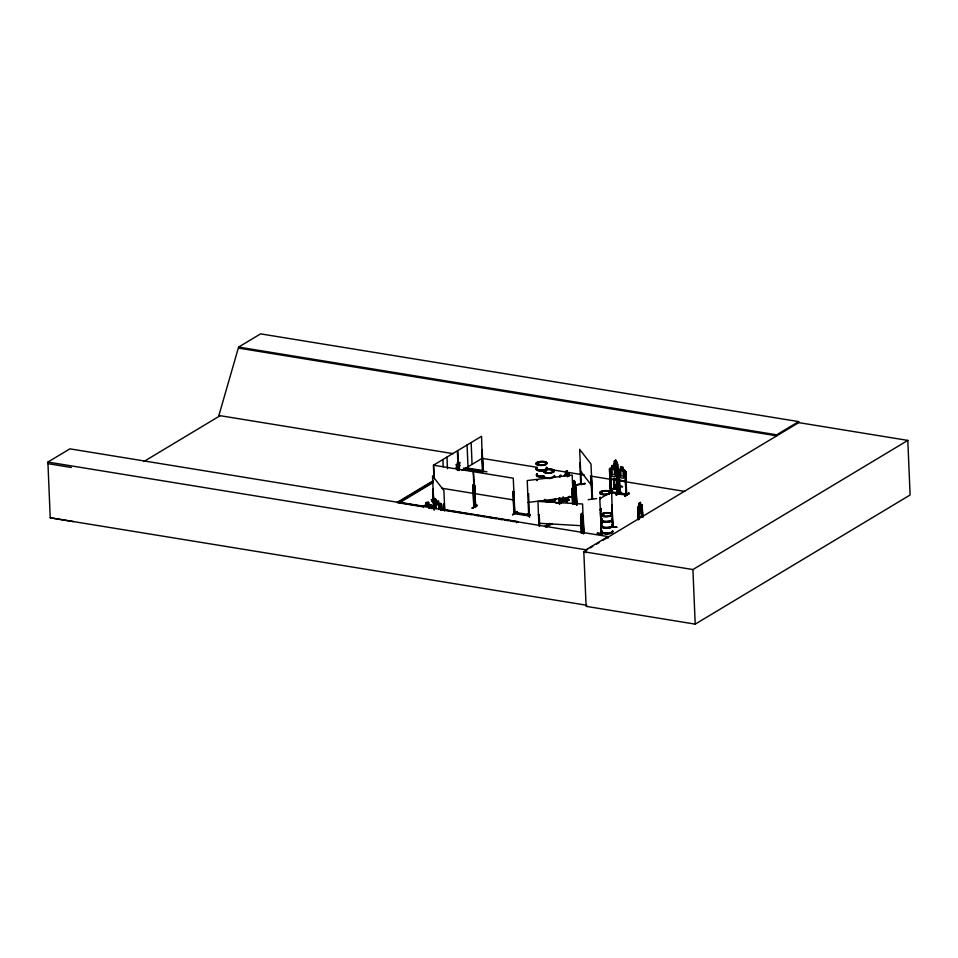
<?xml version="1.0" encoding="UTF-8"?>
<svg xmlns="http://www.w3.org/2000/svg" width="958" height="958" viewBox="0 0 958 958"><rect width="100%" height="100%" fill="white"/><g stroke="black" fill="none" stroke-linecap="round" stroke-linejoin="round"><path stroke-width="1.44" d="M583.242 523.008L583.027 525.966M575.902 495.49C575.962 488.137 577.243 500.675 574.297 493.418M602.331 534.013L597.253 533.307L602.342 533.594M576.68 484.832L585.099 483.419L576.596 484.724M585.099 483.778L576.584 484.772M581.087 527.619L582.153 515.644M617.263 472.881L617.718 470.007M617.635 469.995L617.311 472.941M610.282 488.496L618.054 489.083M610.486 488.317L618.078 489.526M560.035 502.866L559.244 503.07L560.023 503.058M614.94 488.712L614.437 478.509M618.377 486.52C619.191 484.94 617.383 485.61 618.413 486.52L617.323 462.798L616.844 462.115L615.958 462.738M431.208 499.765L436.201 500.579M580.548 518.649L580.847 517.368L581.278 533.355M435.842 499.992L435.279 500.507L435.088 499.358M482.545 471.18L483.407 470.665L482.569 471.863L463.54 468.761M483.287 471.456L482.102 449.565L482.616 471.635L483.347 471.42M565.927 499.202L565.843 498.411L566.19 499.238M570.166 496.879L565.747 499.537L565.723 498.447M457.349 470.115C456.439 467.253 461.181 469.049 457.744 468.486M458.81 466.45L459.205 464.798L457.96 464.594L457.565 466.247L458.81 466.45L457.421 467.288L456.894 466.187L456.212 468.019L456.726 465.911L456.068 464.558L456.846 465.48L457.529 463.672L457.026 465.756L457.696 467.121M457.517 470.39L458.032 468.318M459.205 464.798L459.996 465.732L459.325 464.367L459.84 462.283L459.157 464.091L458.642 463.001L457.134 462.965M458.379 463.169L459.038 464.522L458.523 466.63L457.074 466.366M581.29 516.805L581.566 533.378M574.596 503.86L573.746 483.323L574.596 482.964M453.194 453.661L218.891 415.485L238.602 347.083L260.6 333.863L798.673 421.604L798.709 422.622L608.043 537.199M609.755 476.09L610.641 478.868L616.569 479.707L617.227 477.132M616.569 479.707L617.311 477.156M618.509 477.479L619.347 480.293L625.275 481.12L626.017 478.581M435.615 499.837L432.106 501.597L435.806 499.19L435.327 500.256M472.138 508.099L477.312 505.513L472.15 508.123L472.929 508.243M472.498 507.764L476.94 505.058L472.51 508.183M613.192 465.456L614.557 463.624M616.461 476.844L617.778 475.012L616.82 462.223M617.371 476.282L617.826 475.012M527.092 514.386L529.738 517.092L527.475 513.943M612.449 490.448L609.312 492.508M616.629 494.951L621.107 492.244M601.229 533.678L601.217 533.079M601.516 533.762L600.546 511.895L601.169 533.69M537.63 462.738C536.061 464.139 539.246 461.72 537.989 463.397M538.803 463.157L538.133 462.666M545.593 464.45L545.306 464.391M545.162 464.283L544.934 464.235M545.21 470.845L545.509 471.096M545.377 471.204L546.168 470.809L545.258 470.761M553.089 472.222L552.814 471.731M553.185 472.019L552.275 472.138L552.982 472.258M552.55 472.09L553.161 471.983M602.091 492.616L600.846 492.412L601.528 491.933M609.144 493.346L609.504 493.609M602.69 514.65L603.696 514.099L602.295 514.482M610.689 515.62L610.006 515.608L610.725 515.296M616.413 476.785L617.084 475.455M614.521 463.66L614.018 468.761M565.148 475.575L565.675 471.492L567.22 470.629L567.28 473.432M581.302 483.874L580.847 483.886M592.056 498.34L592.295 498.064M591.912 498.867L591.05 477.036M431.387 499.609L436.429 499.98M574.405 483.263L574.333 490.724M539.27 514.733L538.432 514.793L539.27 514.733L539.665 526.05M583.458 533.69L583.123 517.272M581.231 520.014L581.781 533.115M581.171 514.111L582.009 513.105L582.105 515.919M580.776 517.428L582.656 515.153L583.661 533.426M581.219 528.086L583.003 525.906C580.273 533.546 580.668 520.445 581.207 528.205M438.884 509.632L438.608 500.938L435.854 501.285L435.986 504.004L433.244 505.261L433.387 508.183M423.292 506.602L424.202 505.501L430.669 504.746L431.579 505.596L431.699 508.482M423.388 506.626L424.238 505.584M620.676 469.683L618.964 469.432L618.161 470.306L619.179 493.777L617.503 464.426L617.73 479.228M618.293 470.318L619.012 469.528M563.795 500.471L563.124 501.489L562.981 497.094M563.088 501.465L563.484 500.423M614.832 487.933L614.138 488.137L618.221 486.005M613.791 478.713L614.222 488.903L618.461 486.233M618.676 486.329L614.485 488.939L614.174 478.473M465.839 467.791L483.407 470.665L482.545 470.869M482.569 470.833L482.569 471.863M482.581 471.671L481.551 436.297L457.816 450.559L458.607 469.48M565.459 498.639L565.436 499.501L566.118 498.483M537.977 463.025L538.228 462.834M537.402 462.87L538.156 462.822M600.917 492.388L601.54 492.568M602.115 492.184L601.696 492.101M608.785 493.262L608.617 493.514M602.977 513.955L602.426 514.446L603.097 514.29M603.564 514.47L603.253 514.218M610.102 515.44L610.641 515.632M424.741 506.435L426.082 505.369L425.999 502.711L428.573 502.387L428.669 505.046L430.082 505.776L430.19 508.279M528.612 515.679L529.606 515.667L529.762 514.769L514.829 512.326L513.967 512.853L529.798 515.452L528.924 515.967L513.991 513.536L513.153 491.358L513.823 491.466L512.997 491.454L513.919 513.296L514.817 513.308L513.272 478.198L473.444 471.707L475.599 506.926L474.677 485.083L472.965 484.928L473.875 506.77L474.797 506.95L473.24 471.671L433.411 465.181L433.962 478.281M611.958 468.258L611.803 465.6L614.353 465.935L614.341 468.737L615.623 469.815L615.838 474.833L614.677 476.797L612.342 476.449L611 474.126L610.785 469.109L612.006 468.39L611.851 465.576M614.306 465.971L611.803 465.6M609.659 470.39L610.354 470.486L611.204 492.424L610.354 470.486M616.042 468.893L617.012 469.935L617.994 493.418L610.438 492.316L609.456 468.881L610.258 468.007L616.09 468.869L615.874 463.732L614.557 464.558L614.713 468.318M618.916 469.468L624.772 470.366L625.718 471.36L626.7 494.843L619.143 493.741M617.275 493.334L616.449 471.372L617.467 493.214C616.724 491.933 618.401 492.831 617.431 492.412M616.988 471.576L616.305 471.468M618.377 471.803L619.06 471.911L620.065 493.753L619.167 492.963M619.06 471.911L619.922 493.717M623.131 470.079L624.796 470.282M625.67 471.396L624.724 470.402M625.897 494.747L625.167 472.797L626.041 494.603M625.706 472.989L625.011 472.893M619.347 480.293L625.275 481.12M609.276 492.867L612.449 490.771L609.384 492.939M615.958 494.28C625.107 488.113 617.371 494.795 616.09 494.687M616.03 494.627L620.556 492.029M615.982 494.735L620.245 491.969M625.909 493.945C629.825 494.436 618.557 495.585 619.179 492.831M625.969 494.053L619.886 493.274M624.724 495.741L628.855 492.975L624.688 496.148L629.274 493.478L624.688 496.148M613.551 467.504L616.928 465.432L617.527 467.803L616.844 465.42L613.587 467.564M616.329 476.773L617.347 476.198M616.581 479.539L615.168 480.425M559.58 475.886L560.897 474.988M614.473 463.6L614.353 460.918L615.85 460.044L615.922 462.858M613.587 464.259L616.928 462.127M560.191 500.459L567.507 501.788M617.766 464.462L617.12 464.666M563.1 500.926L559.592 503.13L563.364 500.962M561.16 502.926L563.879 501.274L563.699 498.352M615.048 485.502L622.616 486.664L614.82 485.215M614.533 488.125L617.958 485.957M612.174 514.793L611.958 504.854L613.012 526.864L612.88 526.062M597.253 533.319L602.342 533.953M601.373 533.857L599.804 498.759L611.671 491.622L612.629 526.804L616.892 527.223L611.791 526.361M433.818 478.545L434.489 478.653M457.768 469.935L457.936 464.079L458.427 469.731M459.026 463.624C457.649 463.325 460.259 467.36 459.265 469.24M458.199 464.127L457.541 464.331M481.706 449.805L482.365 449.601M479.671 470.594L486.963 471.863M432.142 501.549L435.77 499.525M435.531 499.346L435.507 500.363M472.965 484.928L473.803 506.77M473.791 484.94L474.689 506.89L473.803 506.758M474.677 485.083L475.515 507.033M474.929 506.016L473.767 505.956L475.635 506.123M474.665 505.968L474.521 506.878M514.745 512.482C512.674 512.482 515.608 512.147 514.674 513.416L513.68 491.562M512.65 514.662C517.871 509.596 519.727 511.548 512.949 514.721M512.542 514.709L517.009 511.967M73.61 521.631L50.235 517.787L47.9 462.067L69.898 448.847L607.971 536.576L608.031 538.168L606.773 537.965L602.941 540.264M143.832 461.54L220.184 415.664L218.915 415.461M396.863 502.543L433.076 480.784M411.641 494.364L397.762 502.711L397.726 502.028L424.274 506.351M414.167 492.843L433.112 481.467M399.187 502.255L433.267 481.778M400.468 502.184L433.303 482.461M457.685 467.803L458.547 467.288L457.098 467.049M457.804 469.396L458.595 470.318M462.199 470.306L482.461 458.128M565.783 474.186C562.346 476.365 570.932 471.061 567.328 473.324M565.879 475.144L567.244 474.318L567.34 476.833M513.991 513.536L514.853 513.009M516.374 522.709L517.2 521.499L517.236 522.182M528.9 515.284L529.762 514.769M567.064 497.944L569.363 496.555L569.818 497.118M569.627 496.591L565.903 498.627M565.448 499.429L569.794 496.855M573.974 497.262L568.777 496.639M544.551 526.457L549.676 523.379M545.856 526.373L548.431 524.828M546 526.696L551.137 523.607M546.036 527.379L552.443 523.523M639.022 503.369L640.507 502.447L638.974 503.309L638.435 507.393L638.95 519.44M638.16 506.638L641.597 504.638L641.992 505.261L642.65 517.021M638.256 509.213L638.687 519.392M642.243 517.26L642.219 506.83L642.902 517.057M642.471 506.878L641.812 507.069M642.052 515.296L638.663 517.428L638.016 514.997M238.602 347.083L776.675 434.812L798.673 421.604M47.9 462.067L585.973 549.796L607.971 536.576M798.709 422.622L907.813 440.405L910.1 494.999L695.209 624.137L586.104 606.342L583.817 551.76L587.649 549.461M590.188 547.928L592.739 546.395M596.571 544.096L599.121 542.563M583.817 551.76L692.921 569.543L907.813 440.405M581.302 484.688L579.614 449.302L590.99 463.983L592.535 499.082L591.972 498.879M483 471.671L481.97 449.841M602.666 514.326L603.241 513.943M569.735 497.13L569.663 496.34M529.523 514.889L528.577 514.877L529.594 515.081M545.928 471.001L544.695 470.989M552.586 472.066L553.209 472.066M601.959 492.28L601.528 492.292M601.935 492.532C602.845 491.909 601.564 492.041 602.271 492.28M614.545 488.951L614.054 478.749M435.351 499.453L434.788 500.411M610.497 492.208L609.575 468.905M474.689 506.135L475.491 506.231M529.427 514.769L529.475 515.703L528.541 493.729L527.786 493.825L528.541 493.729M611.228 491.514C608.929 491.574 612.581 491.059 611.084 492.424M619.299 492.819L619.886 492.915M435.339 499.693L434.764 500.423M436.094 504.95L438.668 504.615M433.543 509.62L433.076 489.143L433.926 504.818M443.961 503.609L444.261 510.626M572.621 503.86L571.974 488.424L572.728 488.329M434.285 509.824L434.166 506.914L433.411 507.01M441.063 510.446L440.812 505.98L441.65 505.98M588.152 499.645L596.571 498.591M529.534 515.667L528.72 515.787L527.223 480.557L572.177 475.06L573.447 503.86M574.345 483.395L574.297 480.581L574.429 483.383M574.201 480.593L575.818 486.029L576.62 505.094M574.896 481.491L575.099 484.161M573.998 485.179L574.788 504.112M576.429 504.854L575.986 487.347L576.92 505.058M426.118 506.255L428.705 505.944L428.813 508.447M528.145 502.399L573.088 496.903M516.338 522.026L518.003 521.859L518.027 522.541M528.744 514.961L528.924 515.967M602.953 513.931L603.696 514.278M545.377 470.474L545.641 470.498M581.243 514.063L581.374 516.805M538.875 523.26L583.482 525.834M610.677 492.22L618.054 493.31M617.91 493.43L616.928 469.971M626.628 494.855L626.484 494.029L620.042 493.19M473.994 505.848L474.162 506.65M544.958 471.18L544.791 470.665M592.236 498.807L591.349 477M620.604 467.121L622.987 467.432M611.18 491.861L617.263 492.628M625.119 496.196L629.262 493.442M614.353 460.918L614.605 463.684M614.796 485.215L622.401 486.7M614.892 488.101L614.174 488.927M567.519 501.357L559.951 500.172M555.616 502.926L559.424 503.453M474.761 506.902L475.587 506.914M611.767 526.038L616.772 527.295M238.65 348.113L776.71 435.842L776.675 434.812M565.675 471.492L565.927 474.258M482.688 458.463L537.246 467.36M546.096 468.809L584.44 475.06M590.344 476.018L616.892 480.353M619.838 480.832L684.731 491.406M568.753 473.384L568.956 476.282L568.238 472.701M458.092 464.163L459.325 464.367M459.038 464.522L457.792 464.319L458.032 469.983M463.516 468.079L483.443 471.348M642.123 505.213L642.507 517.308M640.627 505.129L641.537 504.519L642.076 505.273M639.082 505.992L637.657 507.824L637.968 515.033M570.046 496.711L573.998 497.286M441.698 488.221L474.15 493.514M474.366 493.55L514.183 500.04M440.5 508.997L517.2 521.499M398.336 502.782L423.412 506.878M440.536 509.68L443.482 510.159M445.542 510.482L467.085 514.015M469.145 514.326L472.09 514.805M475.036 515.296L478.88 515.931M480.94 516.254L484.784 516.901M486.844 517.212L496.579 518.817M498.639 519.14L502.483 519.787M504.543 520.098L508.387 520.745M510.446 521.068L514.29 521.703M50.235 517.787L586.835 605.276M47.972 463.66L71.335 467.492M537.39 463.337L538.815 463.013M514.686 513.284L514.159 512.386M567.208 473.42L567.974 473.875M592.056 499.106L591.254 477.288M441.83 510.351C441.518 508.099 442.955 501.872 438.632 503.633L440.045 504.447L440.261 509.464M441.542 504.267L440.56 503.477L434.178 504.195M430.669 504.746L431.579 505.596M582.009 515.907L582.644 521.344L581.626 524.864L581.147 523.188M435.854 501.285L436.249 508.71M435.962 503.968L434.716 505.117L434.872 508.878M580.728 484.485L579.877 462.606M571.974 488.424L572.692 503.956M434.166 506.914L434.214 509.728M580.524 471.144L591.9 485.826M573.83 482.664L575.554 484.832M433.435 497.705L436.058 501.094M441.315 507.872L443.063 510.135M431.699 507.225L431.016 507.417M428.753 504.95L428.645 502.267L425.879 502.603L426.082 505.369M568.226 472.809L568.705 473.456M638.651 512.41L639.477 514.123L640.83 513.296L641.477 510.71L640.423 502.435M616.078 468.725L616.868 470.438M618.593 477.479L619.455 480.186M574.992 484.233L575.327 492.292L574.237 488.855M692.921 569.543L695.209 624.137M638.124 509.488L638.543 519.679M637.788 507.848L638.291 519.643M625.598 471.42L625.897 478.581M616.784 468.306L615.719 460.151M615.395 478.808L615.431 479.707M612.354 518.996L612.653 526.816M585.973 549.796L586.092 552.73M583.29 517.428L583.961 533.45M583.745 533.702L582.572 504.004L537.953 501.417L538.899 526.014M582.727 525.643L582.931 532.756M576.237 493.166L576.728 504.818M574.656 493.885L575.075 504.076M574.465 493.633L574.884 503.824M563.244 497.13L563.388 501.525M560.681 476.605L560.646 475.707L559.831 477.132M559.759 497.837L560.035 503.692M559.496 497.789L559.735 503.621M559.364 498.076L559.616 503.896M559.113 498.04L559.352 503.86M471.156 442.536L472.066 464.379M467.073 444.991L467.995 466.821M458.762 463.588L459.062 470.594M458.631 463.864L458.858 469.48M458.175 469.743L457.373 450.811L433.639 465.085L434.19 478.186M446.991 457.062L447.47 468.701M442.907 459.517L443.207 466.786M444.751 510.83L443.901 490.556L432.525 475.875L433.723 504.567M444.261 503.573L444.548 510.59M444.165 503.86L444.392 509.464M441.422 504.279L441.662 510.003M432.98 489.43L433.627 504.854M431.471 505.62L431.615 508.506M611.527 518.434A5.425 1.82 -2.4 0 1 606.725 521.32A5.425 1.82 -2.4 0 1 602.139 518.733M611.863 524.792A5.497 1.844 -2.4 0 1 606.989 527.714A5.497 1.844 -2.4 0 1 602.342 525.104M611.575 519.44A5.425 1.82 -2.4 0 1 606.761 522.326A5.425 1.82 -2.4 0 1 602.175 519.739M611.779 524.457A5.425 1.82 -2.4 0 1 607.683 527.307A5.425 1.82 -2.4 0 1 601.828 525.212M611.827 525.463A5.425 1.82 -2.4 0 1 607.719 528.313A5.425 1.82 -2.4 0 1 601.875 526.229M612.701 531.055A5.413 1.82 -2.4 0 1 606.51 533.067A5.413 1.82 -2.4 0 1 602.079 530.936M611.875 525.104A5.497 1.844 -2.4 0 1 607.001 528.026A5.497 1.844 -2.4 0 1 602.354 525.403M611.623 519.08A5.497 1.844 -2.4 0 1 606.749 522.002A5.497 1.844 -2.4 0 1 602.103 519.38M611.611 518.769A5.497 1.844 -2.4 0 1 606.737 521.691A5.497 1.844 -2.4 0 1 602.091 519.068M612.569 531.486A5.413 1.82 -2.4 0 1 607.252 533.953A5.413 1.82 -2.4 0 1 602.115 531.822M612.581 531.187A5.437 1.82 -2.4 0 1 607.24 533.654A5.437 1.82 -2.4 0 1 602.091 531.522M609.815 493.19A5.425 1.82 -2.4 0 1 600.666 493.621A5.425 1.82 -2.4 0 1 604.282 490.664A5.425 1.82 -2.4 0 1 610.366 492.735M608.953 494.112A5.413 1.82 -2.4 0 1 600.45 494.017A5.413 1.82 -2.4 0 1 603.851 491.238A5.413 1.82 -2.4 0 1 610.581 492.771M609.827 493.394A5.437 1.82 -2.4 0 1 600.666 493.825A5.437 1.82 -2.4 0 1 604.294 490.867A5.437 1.82 -2.4 0 1 610.39 492.939M601.157 510.291A5.389 1.808 -2.4 0 1 601.229 508.47M600.151 499.142A5.425 1.82 -2.4 0 1 600.187 498.196M601.133 510.638A5.425 1.82 -2.4 0 1 601.217 508.818M600.055 498.495A5.497 1.844 -2.4 0 1 600.091 497.537M600.63 498.555A5.425 1.82 -2.4 0 1 600.151 497.19M600.067 498.807A5.497 1.844 -2.4 0 1 600.103 497.849M601.121 510.446A5.437 1.82 -2.4 0 1 601.193 508.614M611.851 520.865A5.497 1.844 -2.4 0 1 611.647 521.344M602.414 522.469A5.497 1.844 -2.4 0 1 601.061 520.733M601.396 516.733A5.425 1.82 -2.4 0 1 600.906 515.368M602.45 522.098A5.425 1.82 -2.4 0 1 601.121 520.386M611.803 521.523A5.425 1.82 -2.4 0 1 611.599 522.002M602.486 523.116A5.425 1.82 -2.4 0 1 601.157 521.391M611.863 521.176A5.497 1.844 -2.4 0 1 611.659 521.655M602.426 522.781A5.497 1.844 -2.4 0 1 601.073 521.044M601.313 516.398A5.497 1.844 -2.4 0 1 601.385 514.554M601.301 516.099A5.497 1.844 -2.4 0 1 601.373 514.242M601.169 511.189A5.413 1.82 -2.4 0 1 601.241 509.369M601.145 510.889A5.437 1.82 -2.4 0 1 601.217 509.069M601.349 515.727A5.425 1.82 -2.4 0 1 600.87 514.362M612.018 526.361A5.437 1.82 -2.4 0 1 611.815 526.84M612.006 526.553A5.425 1.82 -2.4 0 1 611.803 527.032M554.371 476.401A5.425 1.82 -2.4 0 1 554.323 477.335M545.222 478.449A5.425 1.82 -2.4 0 1 543.893 476.737M554.407 475.731A5.497 1.844 -2.4 0 1 552.91 477.563M551.76 477.886A5.497 1.844 -2.4 0 1 545.677 477.958A5.497 1.844 -2.4 0 1 543.797 476.066M554.323 475.384A5.425 1.82 -2.4 0 1 548.994 477.85A5.425 1.82 -2.4 0 1 543.845 475.731M554.419 476.042A5.497 1.844 -2.4 0 1 553.82 477.455M551.772 478.198A5.497 1.844 -2.4 0 1 549.018 478.533M547.593 478.521A5.497 1.844 -2.4 0 1 543.809 476.377M555.293 498.579A5.425 1.82 -2.4 0 1 550.67 501.01A5.425 1.82 -2.4 0 1 544.623 499.405M555.341 499.597A5.425 1.82 -2.4 0 1 549.305 502.064A5.425 1.82 -2.4 0 1 545.425 499.477M555.4 499.238A5.497 1.844 -2.4 0 1 549.988 501.741A5.497 1.844 -2.4 0 1 544.779 499.585M555.389 498.926A5.497 1.844 -2.4 0 1 550.694 501.381A5.497 1.844 -2.4 0 1 544.551 499.753M546.407 467.157A5.425 1.82 -2.4 0 1 541.605 470.043A5.425 1.82 -2.4 0 1 537.019 467.456M543.294 476.342A5.497 1.844 -2.4 0 1 537.534 475.863A5.497 1.844 -2.4 0 1 537.222 473.827M546.455 468.163A5.425 1.82 -2.4 0 1 546.383 469.995M545.497 470.402A5.425 1.82 -2.4 0 1 538.36 470.785A5.425 1.82 -2.4 0 1 537.067 468.474M543.258 475.958A5.425 1.82 -2.4 0 1 536.708 473.947M544.611 476.749A5.413 1.82 -2.4 0 1 538.624 476.809A5.413 1.82 -2.4 0 1 536.767 474.952M536.923 480.605A5.413 1.82 -2.4 0 1 536.959 479.659M543.306 476.641A5.497 1.844 -2.4 0 1 537.546 476.174A5.497 1.844 -2.4 0 1 537.234 474.138M546.503 467.803A5.497 1.844 -2.4 0 1 541.629 470.725A5.497 1.844 -2.4 0 1 536.983 468.115M546.491 467.492A5.497 1.844 -2.4 0 1 541.617 470.426A5.497 1.844 -2.4 0 1 536.971 467.803M642.339 512.41L642.088 515.356L642.339 512.41M561.592 499.01L569.303 500.124L561.592 499.01M564.921 474.761L564.37 476.006L564.945 474.845M624.556 476.246L623.395 478.21L621.047 477.874L619.706 475.539L619.503 470.522L620.712 469.815L620.556 467.001L623.059 467.36L623.047 470.15L624.341 471.228L624.556 476.246M581.793 513.835L581.362 515.296L581.793 513.835M582.045 516.805L581.326 517.691L581.53 522.709L582.26 521.823L582.045 516.805M615.503 460.75L614.701 462.175L615.503 460.75M566.861 471.336L566.022 472.749L566.861 471.336M568.92 475.012L568.92 475.012M640.16 503.142L639.321 504.567L640.16 503.142M640.531 506.135L639.166 506.95L639.381 511.967L640.746 511.153L640.531 506.135M438.081 501.549L436.429 501.752L436.465 502.651L438.117 502.435L438.081 501.549M428.118 502.866L426.454 503.07L426.49 503.968L428.154 503.764L428.118 502.866M574.046 490.52L574.285 493.49L574.046 490.52M613.827 466.438L612.33 466.211L612.366 467.109L613.862 467.324L613.827 466.438M622.544 467.851L621.035 467.636L621.071 468.534L622.58 468.749L622.544 467.851M614.377 469.624L612.042 469.288L612.246 474.306L614.581 474.641L614.377 469.624M623.083 471.049L620.748 470.713L620.964 475.719L623.299 476.066L623.083 471.049M575.028 485.131L574.381 484.293L575.243 490.149L575.028 485.131M603.803 516.134A5.425 1.82 -2.4 0 0 612.006 514.29A5.425 1.82 -2.4 0 0 603.935 512.973A5.425 1.82 -2.4 0 0 603.803 516.134M603.839 516.625A5.413 1.82 -2.4 0 0 612.018 514.781A5.413 1.82 -2.4 0 0 603.959 513.464A5.413 1.82 -2.4 0 0 603.839 516.625M603.815 516.302A5.437 1.82 -2.4 0 0 612.018 514.458A5.437 1.82 -2.4 0 0 603.935 513.141A5.437 1.82 -2.4 0 0 603.815 516.302M607.228 533.378A5.425 1.82 -2.4 0 0 612.557 530.912A5.425 1.82 -2.4 0 1 607.228 533.414A5.425 1.82 -2.4 0 1 602.079 531.283A5.425 1.82 -2.4 0 0 607.228 533.378M546.084 472.641A5.425 1.82 -2.4 0 0 554.275 470.797A5.425 1.82 -2.4 0 0 546.204 469.48A5.425 1.82 -2.4 0 0 546.084 472.641M546.084 472.665A5.425 1.82 -2.4 0 0 554.275 470.821A5.425 1.82 -2.4 0 0 546.216 469.504A5.425 1.82 -2.4 0 0 546.084 472.665M546.108 473.156A5.413 1.82 -2.4 0 0 554.287 471.312A5.413 1.82 -2.4 0 0 546.24 470.007A5.413 1.82 -2.4 0 0 546.108 473.156M538.695 464.858A5.425 1.82 -2.4 0 0 546.886 463.013A5.425 1.82 -2.4 0 0 538.827 461.696A5.425 1.82 -2.4 0 0 538.695 464.858M538.719 465.349A5.413 1.82 -2.4 0 0 546.898 463.504A5.413 1.82 -2.4 0 0 538.851 462.199A5.413 1.82 -2.4 0 0 538.719 465.349M538.695 465.061A5.437 1.82 -2.4 0 0 546.91 463.205A5.437 1.82 -2.4 0 0 538.827 461.888A5.437 1.82 -2.4 0 0 538.695 465.061M536.971 480.006A5.425 1.82 -2.4 0 0 536.767 480.485A5.425 1.82 -2.4 0 1 536.971 480.066"/></g></svg>
